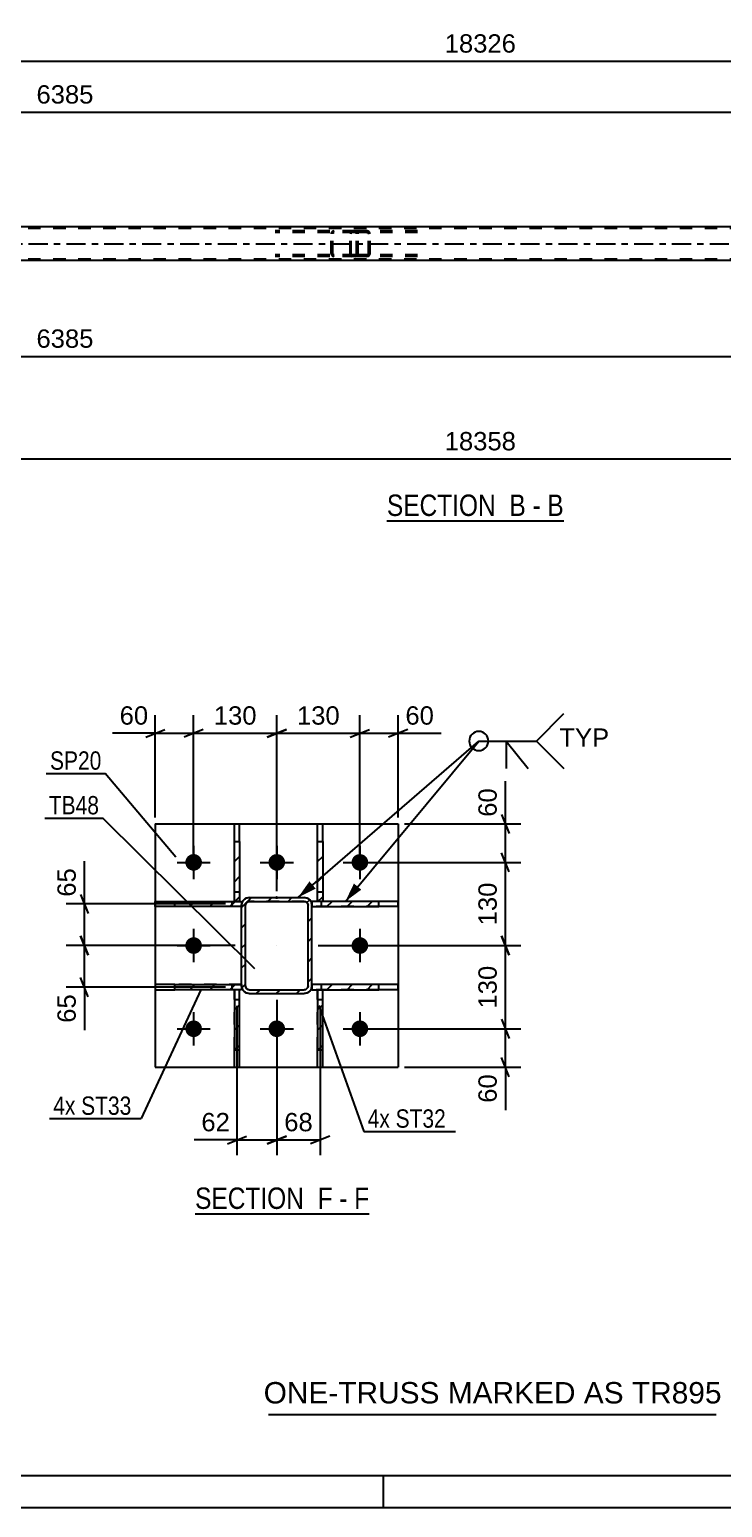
# Model space of a CAD drawing. Header units: millimetres. Extents: x 0 to 3377, y 0 to 1913.
# Drawn here: x 365.6 to 474, y 0 to 230.9 of the extents above; entities that cross this region are included whole.
import ezdxf

# ---------------------------------------------------------------- set-up
doc = ezdxf.new("R2010")
doc.units = ezdxf.units.MM
doc.linetypes.add('DXK_LINE_DOT2', pattern=[3.9198, 1.9599, -1.9599])
doc.linetypes.add('DXK_LINE_DOT3', pattern=[5.9187, 2.979, -0.9799, 0.9799, -0.9799])
doc.styles.add('Arial', font='ARIAL.TTF', dxfattribs={"height": 0.2})
doc.styles.add('Arial Narrow', font='ARIALN.TTF', dxfattribs={"height": 0.2})

# ---------------------------------------------------------------- blocks, each defined once
blk = doc.blocks.new('Unknown-203723820-1133')
at = {"color": 5, "linetype": 'Continuous'}
for p, q in [((5, 5), (836, 5)), ((421, 0), (421, 5)), ((0, 0), (841, 0))]:
    blk.add_line(p, q, dxfattribs=at)
blk = doc.blocks.new('Unknown-203723820-12 - 2322')
at = {"color": 6, "linetype": 'Continuous'}
blk.add_line((421.52, 154.18), (449.17, 154.18), dxfattribs=at)
at = {"color": 0, "linetype": 'Continuous'}
blk.add_wipeout([(439.63, 154.93), (439.63, 158.43), (421.52, 158.43), (421.52, 154.93)], dxfattribs=at)
at = {"color": 7, "linetype": 'Continuous', "style": 'Arial Narrow'}
blk.add_text('SECTION ', height=3.34, dxfattribs=at).set_placement((421.52, 154.93))
at = {"color": 0, "linetype": 'Continuous'}
blk.add_wipeout([(443.23, 154.93), (443.23, 158.43), (440.68, 158.43), (440.68, 154.93)], dxfattribs=at)
at = {"color": 7, "linetype": 'Continuous', "style": 'Arial Narrow'}
blk.add_text('B', height=3.34, dxfattribs=at).set_placement((440.68, 154.93))
at = {"color": 0, "linetype": 'Continuous'}
blk.add_wipeout([(445.56, 154.93), (445.56, 158.43), (444.28, 158.43), (444.28, 154.93)], dxfattribs=at)
at = {"color": 7, "linetype": 'Continuous', "style": 'Arial Narrow'}
blk.add_text('-', height=3.34, dxfattribs=at).set_placement((444.28, 154.93))
at = {"color": 0, "linetype": 'Continuous'}
blk.add_wipeout([(449.17, 154.93), (449.17, 158.43), (446.61, 158.43), (446.61, 154.93)], dxfattribs=at)
at = {"color": 7, "linetype": 'Continuous', "style": 'Arial Narrow'}
blk.add_text('B', height=3.34, dxfattribs=at).set_placement((446.61, 154.93))
blk = doc.blocks.new('Unknown-203723820-16 - 5279')
at = {"color": 6, "linetype": 'Continuous'}
blk.add_line((391.52, 45.9), (418.74, 45.9), dxfattribs=at)
at = {"color": 0, "linetype": 'Continuous'}
blk.add_wipeout([(409.63, 46.65), (409.63, 50.15), (391.52, 50.15), (391.52, 46.65)], dxfattribs=at)
at = {"color": 7, "linetype": 'Continuous', "style": 'Arial Narrow'}
blk.add_text('SECTION ', height=3.34, dxfattribs=at).set_placement((391.52, 46.65))
at = {"color": 0, "linetype": 'Continuous'}
blk.add_wipeout([(413.02, 46.65), (413.02, 50.15), (410.68, 50.15), (410.68, 46.65)], dxfattribs=at)
at = {"color": 7, "linetype": 'Continuous', "style": 'Arial Narrow'}
blk.add_text('F', height=3.34, dxfattribs=at).set_placement((410.68, 46.65))
at = {"color": 0, "linetype": 'Continuous'}
blk.add_wipeout([(415.35, 46.65), (415.35, 50.15), (414.07, 50.15), (414.07, 46.65)], dxfattribs=at)
at = {"color": 7, "linetype": 'Continuous', "style": 'Arial Narrow'}
blk.add_text('-', height=3.34, dxfattribs=at).set_placement((414.07, 46.65))
at = {"color": 0, "linetype": 'Continuous'}
blk.add_wipeout([(418.74, 46.65), (418.74, 50.15), (416.4, 50.15), (416.4, 46.65)], dxfattribs=at)
at = {"color": 7, "linetype": 'Continuous', "style": 'Arial Narrow'}
blk.add_text('F', height=3.34, dxfattribs=at).set_placement((416.4, 46.65))
blk = doc.blocks.new('Part-203723820-2350 - 2322')
at = {"color": 7, "linetype": 'DXK_LINE_DOT2'}
for p, q in [((767.18, 199.87), (105.06, 199.87)), ((767.18, 195.07), (105.06, 195.07))]:
    blk.add_line(p, q, dxfattribs=at)
at = {"color": 2, "linetype": 'Continuous'}
for p, q in [((498.07, 200.11), (248.66, 200.11)), ((767.18, 194.83), (105.06, 194.83))]:
    blk.add_line(p, q, dxfattribs=at)
at = {"color": 7, "linetype": 'DXK_LINE_DOT3'}
blk.add_line((105.06, 197.47), (767.18, 197.47), dxfattribs=at)
blk = doc.blocks.new('Part-203723820-2489 - 2322')
at = {"color": 7, "linetype": 'DXK_LINE_DOT2'}
for p, q in [((416.53, 199.47), (404.03, 199.47)), ((416.53, 199.23), (404.03, 199.23)), ((412.82, 199.18), (412.78, 198.99)), ((412.78, 195.95), (412.78, 198.99)), ((413.04, 198.99), (413.06, 199.09)), ((413.04, 195.95), (413.04, 198.99)), ((413.06, 199.09), (413.11, 199.16)), ((413.29, 199.47), (413.1, 199.44)), ((413.11, 199.16), (413.2, 199.22)), ((413.2, 199.22), (413.29, 199.23)), ((416.72, 199.44), (416.53, 199.47)), ((416.53, 199.23), (416.63, 199.22)), ((416.63, 199.22), (416.71, 199.16)), ((416.71, 199.16), (416.77, 199.09)), ((416.77, 199.09), (416.78, 198.99)), ((416.78, 195.95), (416.78, 198.99)), ((417.04, 198.99), (417, 199.18)), ((417.04, 195.95), (417.04, 198.99)), ((416.53, 195.71), (404.03, 195.71)), ((416.53, 195.47), (404.03, 195.47)), ((412.78, 195.95), (412.82, 195.77)), ((413.06, 195.86), (413.04, 195.95)), ((413.11, 195.78), (413.06, 195.86)), ((413.1, 195.51), (413.29, 195.47)), ((413.2, 195.73), (413.11, 195.78)), ((413.29, 195.71), (413.2, 195.73)), ((416.63, 195.73), (416.53, 195.71)), ((416.53, 195.47), (416.72, 195.51)), ((416.71, 195.78), (416.63, 195.73)), ((416.77, 195.86), (416.71, 195.78)), ((416.78, 195.95), (416.77, 195.86)), ((417, 195.77), (417.04, 195.95))]:
    blk.add_line(p, q, dxfattribs=at)
for centre, start, end in [((413.27, 198.97), 110.7583, 155.6801), ((416.55, 198.97), 24.3199, 69.2417), ((413.27, 195.98), 204.3199, 249.2417), ((416.55, 195.98), 290.7583, 335.6801)]:
    blk.add_arc(centre, 0.496, start, end, dxfattribs=at)
blk = doc.blocks.new('Part-203723820-2492 - 2322')
at = {"color": 7, "linetype": 'DXK_LINE_DOT2'}
for p, q in [((415.8, 199.18), (415.78, 198.99)), ((415.78, 195.95), (415.78, 198.99)), ((415.86, 199.33), (415.8, 199.18)), ((415.94, 199.44), (415.86, 199.33)), ((415.91, 198.99), (415.92, 199.09)), ((415.91, 195.95), (415.91, 198.99)), ((415.92, 199.09), (415.95, 199.16)), ((416.05, 199.47), (415.94, 199.44)), ((415.95, 199.16), (416, 199.22)), ((416, 199.22), (416.05, 199.23)), ((426.32, 199.47), (416.05, 199.47)), ((426.32, 199.23), (416.05, 199.23)), ((417.04, 199.23), (417.04, 199.47)), ((418.58, 199.44), (418.38, 199.47)), ((418.38, 199.23), (418.48, 199.22)), ((418.48, 199.22), (418.56, 199.16)), ((418.56, 199.16), (418.61, 199.09)), ((418.61, 199.09), (418.63, 198.99)), ((418.63, 195.95), (418.63, 198.99)), ((418.89, 198.99), (418.85, 199.18)), ((418.89, 195.95), (418.89, 198.99)), ((415.78, 195.95), (415.8, 195.77)), ((415.8, 195.77), (415.86, 195.62)), ((415.86, 195.62), (415.94, 195.51)), ((415.92, 195.86), (415.91, 195.95)), ((415.95, 195.78), (415.92, 195.86)), ((415.94, 195.51), (416.05, 195.47)), ((416, 195.73), (415.95, 195.78)), ((416.05, 195.71), (416, 195.73)), ((426.32, 195.71), (416.05, 195.71)), ((426.32, 195.47), (416.05, 195.47)), ((417.04, 195.47), (417.04, 195.71)), ((418.48, 195.73), (418.38, 195.71)), ((418.38, 195.47), (418.58, 195.51)), ((418.56, 195.78), (418.48, 195.73)), ((418.61, 195.86), (418.56, 195.78)), ((418.63, 195.95), (418.61, 195.86)), ((418.85, 195.77), (418.89, 195.95))]:
    blk.add_line(p, q, dxfattribs=at)
for centre, start, end in [((418.4, 198.98), 23.8494, 68.8059), ((418.4, 195.97), 291.1941, 336.1506)]:
    blk.add_arc(centre, 0.492, start, end, dxfattribs=at)
blk = doc.blocks.new('Part-203723820-5511 - 5279')
at = {"linetype": 'Continuous'}
h = blk.add_hatch(dxfattribs=at)
h.set_pattern_fill('', scale=0.7, style=0, pattern_type=0)
h.set_pattern_definition([(45, (410.6728, 104.0694), (-1.57154, 1.57154), [])])
h.paths.add_polyline_path([(411.47, 104.07), (410.67, 104.07), (410.67, 94.69), (411.47, 94.69)])
at = {"color": 2, "linetype": 'Continuous'}
for p, q in [((410.67, 106.8), (411.47, 106.8)), ((410.67, 104.07), (410.67, 106.8)), ((411.47, 104.07), (411.47, 106.8)), ((410.67, 94.69), (410.67, 104.07)), ((410.67, 104.07), (411.47, 104.07)), ((411.47, 104.07), (411.47, 94.69)), ((411.47, 94.69), (410.67, 94.69))]:
    blk.add_line(p, q, dxfattribs=at)
at = {"color": 7, "linetype": 'DXK_LINE_DOT2'}
for p, q in [((410.67, 94.69), (410.67, 104.07)), ((411.47, 104.07), (411.47, 94.69)), ((410.67, 96.19), (411.47, 96.19)), ((411.47, 94.69), (410.67, 94.69))]:
    blk.add_line(p, q, dxfattribs=at)
blk = doc.blocks.new('Bolt-203723820-5383 - 5279')
at = {"linetype": 'Continuous'}
for points in [[(392.59, 100.8, -1), (389.99, 100.8, -1)], [(405.59, 100.8, -1), (402.99, 100.8, -1)], [(418.59, 100.8, -1), (415.99, 100.8, -1)], [(392.59, 87.8, -1), (389.99, 87.8, -1)], [(418.59, 87.8, -1), (415.99, 87.8, -1)], [(392.59, 74.8, -1), (389.99, 74.8, -1)], [(405.59, 74.8, -1), (402.99, 74.8, -1)], [(418.59, 74.8, -1), (415.99, 74.8, -1)]]:
    blk.add_hatch(color=1, dxfattribs=at).paths.add_polyline_path(points)
at = {"color": 1, "linetype": 'Continuous'}
for p, q in [((391.29, 103.4), (391.29, 98.2)), ((404.29, 103.4), (404.29, 98.2)), ((417.29, 103.4), (417.29, 98.2)), ((388.69, 100.8), (393.89, 100.8)), ((401.69, 100.8), (406.89, 100.8)), ((414.69, 100.8), (419.89, 100.8)), ((391.29, 90.4), (391.29, 85.2)), ((417.29, 90.4), (417.29, 85.2)), ((388.69, 87.8), (393.89, 87.8)), ((414.69, 87.8), (419.89, 87.8)), ((391.29, 77.4), (391.29, 72.2)), ((404.29, 77.4), (404.29, 72.2)), ((417.29, 77.4), (417.29, 72.2)), ((388.69, 74.8), (393.89, 74.8)), ((401.69, 74.8), (406.89, 74.8)), ((414.69, 74.8), (419.89, 74.8))]:
    blk.add_line(p, q, dxfattribs=at)
blk = doc.blocks.new('Part-203723820-5433 - 5279')
at = {"linetype": 'Continuous'}
h = blk.add_hatch(dxfattribs=at)
h.set_pattern_fill('', scale=0.7, style=0, pattern_type=0)
h.set_pattern_definition([(45, (410.6723, 80.8897), (-1.57154, 1.57154), [])])
h.paths.add_polyline_path([(411.47, 80.89), (410.67, 80.89), (410.67, 71.53), (411.47, 71.53)])
at = {"color": 7, "linetype": 'DXK_LINE_DOT2'}
for p, q in [((410.67, 71.53), (410.67, 80.89)), ((411.47, 80.89), (410.67, 80.89)), ((411.47, 71.53), (411.47, 80.89)), ((410.67, 79.39), (411.47, 79.39))]:
    blk.add_line(p, q, dxfattribs=at)
at = {"color": 2, "linetype": 'Continuous'}
for p, q in [((411.47, 80.89), (410.67, 80.89)), ((410.67, 80.89), (410.67, 71.53)), ((411.47, 71.53), (411.47, 80.89)), ((410.67, 68.8), (410.67, 71.53)), ((410.67, 71.53), (411.47, 71.53)), ((411.47, 68.8), (411.47, 71.53)), ((410.67, 68.8), (411.47, 68.8))]:
    blk.add_line(p, q, dxfattribs=at)
blk = doc.blocks.new('Part-203723820-5393 - 5279')
at = {"color": 2, "linetype": 'Continuous'}
for p, q in [((385.29, 106.8), (423.29, 106.8)), ((385.29, 106.8), (385.29, 68.8)), ((423.29, 106.8), (423.29, 68.8)), ((385.29, 68.8), (423.29, 68.8))]:
    blk.add_line(p, q, dxfattribs=at)
blk = doc.blocks.new('Part-203723820-5428 - 5279')
at = {"linetype": 'Continuous'}
h = blk.add_hatch(dxfattribs=at)
h.set_pattern_fill('', scale=0.7, style=0, pattern_type=0)
h.set_pattern_definition([(45, (397.673, 80.8897), (-1.57154, 1.57154), [])])
h.paths.add_polyline_path([(398.47, 80.89), (397.67, 80.89), (397.67, 71.53), (398.47, 71.53)])
at = {"color": 7, "linetype": 'DXK_LINE_DOT2'}
for p, q in [((397.67, 71.53), (397.67, 80.89)), ((398.47, 80.89), (397.67, 80.89)), ((398.47, 71.53), (398.47, 80.89)), ((397.67, 79.39), (398.47, 79.39))]:
    blk.add_line(p, q, dxfattribs=at)
at = {"color": 2, "linetype": 'Continuous'}
for p, q in [((398.47, 80.89), (397.67, 80.89)), ((397.67, 80.89), (397.67, 71.53)), ((398.47, 71.53), (398.47, 80.89)), ((397.67, 68.8), (397.67, 71.53)), ((397.67, 71.53), (398.47, 71.53)), ((398.47, 68.8), (398.47, 71.53)), ((397.67, 68.8), (398.47, 68.8))]:
    blk.add_line(p, q, dxfattribs=at)
blk = doc.blocks.new('Part-203723820-5438 - 5279')
at = {"linetype": 'Continuous'}
h = blk.add_hatch(dxfattribs=at)
h.set_pattern_fill('', scale=0.7, style=0, pattern_type=0)
h.set_pattern_definition([(45, (409.437, 94.946), (-1.57154, 1.57154), [])])
h.paths.add_polyline_path([(409.7, 94.56), (409.44, 94.95), (409.05, 95.21), (408.59, 95.3), (399.99, 95.3), (399.53, 95.21), (399.14, 94.95), (398.88, 94.56), (398.79, 94.1), (398.79, 81.5), (398.88, 81.04), (399.14, 80.65), (399.53, 80.39), (399.99, 80.3), (408.59, 80.3), (409.05, 80.39), (409.44, 80.65), (409.7, 81.04), (409.79, 81.5), (409.79, 94.1)])
h.paths.add_polyline_path([(409.19, 81.5), (409.14, 81.27), (409.01, 81.07), (408.82, 80.94), (408.59, 80.9), (399.99, 80.9), (399.76, 80.94), (399.56, 81.07), (399.43, 81.27), (399.39, 81.5), (399.39, 94.1), (399.43, 94.33), (399.56, 94.52), (399.76, 94.65), (399.99, 94.7), (408.59, 94.7), (408.82, 94.65), (409.01, 94.52), (409.14, 94.33), (409.19, 94.1)])
blk.add_hatch(color=30, dxfattribs=at).paths.add_polyline_path([(404.29, 95.2, -1), (404.29, 95.4, -1)])
at = {"color": 7, "linetype": 'DXK_LINE_DOT2'}
for p, q in [((399.53, 95.21), (399.99, 95.3)), ((399.99, 94.7), (399.76, 94.65)), ((399.99, 95.3), (408.59, 95.3)), ((408.59, 94.7), (399.99, 94.7)), ((408.59, 95.3), (409.05, 95.21)), ((408.82, 94.65), (408.59, 94.7)), ((398.79, 94.1), (398.88, 94.56)), ((398.79, 81.5), (398.79, 94.1)), ((399.43, 94.33), (399.39, 94.1)), ((399.39, 81.5), (399.39, 94.1)), ((399.56, 94.52), (399.43, 94.33)), ((399.76, 94.65), (399.56, 94.52)), ((409.01, 94.52), (408.82, 94.65)), ((409.14, 94.33), (409.01, 94.52)), ((409.19, 94.1), (409.14, 94.33)), ((409.19, 81.5), (409.19, 94.1)), ((409.7, 94.56), (409.79, 94.1)), ((409.79, 81.5), (409.79, 94.1)), ((398.88, 81.04), (398.79, 81.5)), ((399.39, 81.5), (399.43, 81.27)), ((399.43, 81.27), (399.56, 81.07)), ((399.56, 81.07), (399.76, 80.94)), ((399.76, 80.94), (399.99, 80.9)), ((399.99, 80.9), (408.59, 80.9)), ((408.59, 80.9), (408.82, 80.94)), ((408.82, 80.94), (409.01, 81.07)), ((409.01, 81.07), (409.14, 81.27)), ((409.14, 81.27), (409.19, 81.5)), ((409.79, 81.5), (409.7, 81.04)), ((399.99, 80.3), (399.53, 80.39)), ((399.99, 80.3), (408.59, 80.3)), ((409.05, 80.39), (408.59, 80.3))]:
    blk.add_line(p, q, dxfattribs=at)
at = {"color": 2, "linetype": 'Continuous'}
for p, q in [((399.99, 95.3), (399.53, 95.21)), ((399.76, 94.65), (399.99, 94.7)), ((399.99, 95.3), (408.59, 95.3)), ((399.99, 94.7), (408.59, 94.7)), ((409.05, 95.21), (408.59, 95.3)), ((408.59, 94.7), (408.82, 94.65)), ((398.88, 94.56), (398.79, 94.1)), ((398.79, 81.5), (398.79, 94.1)), ((399.39, 94.1), (399.43, 94.33)), ((399.39, 81.5), (399.39, 94.1)), ((399.43, 94.33), (399.56, 94.52)), ((399.56, 94.52), (399.76, 94.65)), ((408.82, 94.65), (409.01, 94.52)), ((409.01, 94.52), (409.14, 94.33)), ((409.14, 94.33), (409.19, 94.1)), ((409.19, 81.5), (409.19, 94.1)), ((409.79, 94.1), (409.7, 94.56)), ((409.79, 81.5), (409.79, 94.1)), ((398.79, 81.5), (398.88, 81.04)), ((399.43, 81.27), (399.39, 81.5)), ((399.56, 81.07), (399.43, 81.27)), ((399.76, 80.94), (399.56, 81.07)), ((399.99, 80.9), (399.76, 80.94)), ((399.99, 80.9), (408.59, 80.9)), ((408.82, 80.94), (408.59, 80.9)), ((409.01, 81.07), (408.82, 80.94)), ((409.14, 81.27), (409.01, 81.07)), ((409.19, 81.5), (409.14, 81.27)), ((409.7, 81.04), (409.79, 81.5)), ((399.53, 80.39), (399.99, 80.3)), ((399.99, 80.3), (408.59, 80.3)), ((408.59, 80.3), (409.05, 80.39))]:
    blk.add_line(p, q, dxfattribs=at)
at = {"color": 30, "linetype": 'DXK_LINE_DOT3'}
blk.add_line((404.29, 95.3), (404.29, 95.3), dxfattribs=at)
at = {"color": 7, "linetype": 'DXK_LINE_DOT3'}
blk.add_line((404.29, 87.8), (404.29, 87.8), dxfattribs=at)
at = {"color": 30, "linetype": 'Continuous'}
blk.add_circle((404.29, 95.3), 0.1, dxfattribs=at)
at = {"color": 7, "linetype": 'DXK_LINE_DOT2'}
for centre, start, end in [((399.99, 94.1), 112.5, 157.5), ((408.59, 94.1), 22.5, 67.5), ((399.99, 81.5), 202.5, 247.5), ((408.59, 81.5), 292.5, 337.5)]:
    blk.add_arc(centre, 1.2, start, end, dxfattribs=at)
at = {"color": 2, "linetype": 'Continuous'}
for centre, start, end in [((399.99, 94.1), 112.5, 157.5), ((408.59, 94.1), 22.5, 67.5), ((399.99, 81.5), 202.5, 247.5), ((408.59, 81.5), 292.5, 337.5)]:
    blk.add_arc(centre, 1.2, start, end, dxfattribs=at)
blk = doc.blocks.new('Part-203723820-5486 - 5279')
at = {"linetype": 'Continuous'}
h = blk.add_hatch(dxfattribs=at)
h.set_pattern_fill('', scale=0.7, style=0, pattern_type=0)
h.set_pattern_definition([(45, (409.7893, 94.7), (-1.57154, 1.57154), [])])
h.paths.add_polyline_path([(420.24, 94.7), (409.79, 94.7), (409.79, 93.9), (420.24, 93.9)])
at = {"color": 7, "linetype": 'DXK_LINE_DOT2'}
for p, q in [((409.79, 93.9), (409.79, 94.7)), ((420.24, 94.7), (409.79, 94.7)), ((411.29, 93.9), (411.29, 94.7)), ((420.24, 93.9), (409.79, 93.9))]:
    blk.add_line(p, q, dxfattribs=at)
at = {"color": 2, "linetype": 'Continuous'}
for p, q in [((420.24, 94.7), (409.79, 94.7)), ((409.79, 94.7), (409.79, 93.9)), ((423.29, 94.7), (420.24, 94.7)), ((420.24, 93.9), (420.24, 94.7)), ((423.29, 93.9), (423.29, 94.7)), ((409.79, 93.9), (420.24, 93.9)), ((423.29, 93.9), (420.24, 93.9))]:
    blk.add_line(p, q, dxfattribs=at)
blk = doc.blocks.new('Part-203723820-5491 - 5279')
at = {"linetype": 'Continuous'}
h = blk.add_hatch(dxfattribs=at)
h.set_pattern_fill('', scale=0.7, style=0, pattern_type=0)
h.set_pattern_definition([(45, (409.7893, 81.7), (-1.57154, 1.57154), [])])
h.paths.add_polyline_path([(420.24, 81.7), (409.79, 81.7), (409.79, 80.9), (420.24, 80.9)])
at = {"color": 7, "linetype": 'DXK_LINE_DOT2'}
for p, q in [((409.79, 80.9), (409.79, 81.7)), ((420.24, 81.7), (409.79, 81.7)), ((420.24, 80.9), (409.79, 80.9)), ((411.29, 80.9), (411.29, 81.7))]:
    blk.add_line(p, q, dxfattribs=at)
at = {"color": 2, "linetype": 'Continuous'}
for p, q in [((420.24, 81.7), (409.79, 81.7)), ((409.79, 81.7), (409.79, 80.9)), ((409.79, 80.9), (420.24, 80.9)), ((423.29, 81.7), (420.24, 81.7)), ((420.24, 80.9), (420.24, 81.7)), ((423.29, 80.9), (420.24, 80.9)), ((423.29, 80.9), (423.29, 81.7))]:
    blk.add_line(p, q, dxfattribs=at)
blk = doc.blocks.new('Part-203723820-5496 - 5279')
at = {"linetype": 'Continuous'}
h = blk.add_hatch(dxfattribs=at)
h.set_pattern_fill('', scale=0.7, style=0, pattern_type=0)
h.set_pattern_definition([(45, (388.3329, 94.7), (-1.57154, 1.57154), [])])
h.paths.add_polyline_path([(398.79, 94.7), (388.33, 94.7), (388.33, 93.9), (398.79, 93.9)])
at = {"color": 2, "linetype": 'Continuous'}
for p, q in [((385.29, 93.9), (385.29, 94.7)), ((385.29, 94.7), (388.33, 94.7)), ((388.33, 94.7), (398.79, 94.7)), ((388.33, 93.9), (388.33, 94.7)), ((398.79, 94.7), (398.79, 93.9)), ((388.33, 93.9), (385.29, 93.9)), ((398.79, 93.9), (388.33, 93.9))]:
    blk.add_line(p, q, dxfattribs=at)
at = {"color": 7, "linetype": 'DXK_LINE_DOT2'}
for p, q in [((388.33, 94.7), (398.79, 94.7)), ((397.29, 93.9), (397.29, 94.7)), ((398.79, 94.7), (398.79, 93.9)), ((398.79, 93.9), (388.33, 93.9))]:
    blk.add_line(p, q, dxfattribs=at)
blk = doc.blocks.new('Part-203723820-5501 - 5279')
at = {"linetype": 'Continuous'}
h = blk.add_hatch(dxfattribs=at)
h.set_pattern_fill('', scale=0.7, style=0, pattern_type=0)
h.set_pattern_definition([(45, (388.3329, 81.7), (-1.57154, 1.57154), [])])
h.paths.add_polyline_path([(398.79, 81.7), (388.33, 81.7), (388.33, 80.9), (398.79, 80.9)])
at = {"color": 2, "linetype": 'Continuous'}
for p, q in [((388.33, 81.7), (385.29, 81.7)), ((385.29, 81.7), (385.29, 80.9)), ((385.29, 80.9), (388.33, 80.9)), ((388.33, 81.7), (398.79, 81.7)), ((388.33, 80.9), (388.33, 81.7)), ((398.79, 80.9), (388.33, 80.9)), ((398.79, 81.7), (398.79, 80.9))]:
    blk.add_line(p, q, dxfattribs=at)
at = {"color": 7, "linetype": 'DXK_LINE_DOT2'}
for p, q in [((398.79, 81.7), (388.33, 81.7)), ((398.79, 80.9), (388.33, 80.9)), ((397.29, 80.9), (397.29, 81.7)), ((398.79, 81.7), (398.79, 80.9))]:
    blk.add_line(p, q, dxfattribs=at)
blk = doc.blocks.new('Part-203723820-5506 - 5279')
at = {"linetype": 'Continuous'}
h = blk.add_hatch(dxfattribs=at)
h.set_pattern_fill('', scale=0.7, style=0, pattern_type=0)
h.set_pattern_definition([(45, (397.6733, 104.0694), (-1.57154, 1.57154), [])])
h.paths.add_polyline_path([(398.47, 104.07), (397.67, 104.07), (397.67, 94.69), (398.47, 94.69)])
at = {"color": 2, "linetype": 'Continuous'}
for p, q in [((397.67, 106.8), (398.47, 106.8)), ((397.67, 104.07), (397.67, 106.8)), ((398.47, 104.07), (398.47, 106.8)), ((397.67, 94.69), (397.67, 104.07)), ((397.67, 104.07), (398.47, 104.07)), ((398.47, 104.07), (398.47, 94.69)), ((398.47, 94.69), (397.67, 94.69))]:
    blk.add_line(p, q, dxfattribs=at)
at = {"color": 7, "linetype": 'DXK_LINE_DOT2'}
for p, q in [((397.67, 94.69), (397.67, 104.07)), ((398.47, 104.07), (398.47, 94.69)), ((397.67, 96.19), (398.47, 96.19)), ((398.47, 94.69), (397.67, 94.69))]:
    blk.add_line(p, q, dxfattribs=at)
blk = doc.blocks.new('StraightDimension-203723820-2772 - 2322')
at = {"color": 7, "linetype": 'Continuous'}
blk.add_line((94.2, 163.83), (778.04, 163.83), dxfattribs=at)
at = {"color": 0}
blk.add_wipeout([(442.28, 164.58), (442.28, 168.78), (429.96, 168.78), (429.96, 164.58)], dxfattribs=at)
at = {"color": 3, "style": 'Arial'}
blk.add_text('18358', height=2.865, dxfattribs=at).set_placement((430.56, 165.18))
blk = doc.blocks.new('StraightDimension-203723820-2783 - 2322')
at = {"color": 7, "linetype": 'Continuous'}
blk.add_line((243.46, 179.86), (498.87, 179.86), dxfattribs=at)
at = {"color": 0}
blk.add_wipeout([(376.21, 180.61), (376.21, 184.81), (366.11, 184.81), (366.11, 180.61)], dxfattribs=at)
at = {"color": 3, "style": 'Arial'}
blk.add_text('6385', height=2.865, dxfattribs=at).set_placement((366.71, 181.21))
blk = doc.blocks.new('StraightDimension-203723820-2829 - 2322')
at = {"color": 7, "linetype": 'Continuous'}
blk.add_line((94.84, 225.98), (777.4, 225.98), dxfattribs=at)
at = {"color": 0}
blk.add_wipeout([(442.28, 226.73), (442.28, 230.93), (429.96, 230.93), (429.96, 226.73)], dxfattribs=at)
at = {"color": 3, "style": 'Arial'}
blk.add_text('18326', height=2.865, dxfattribs=at).set_placement((430.56, 227.33))
blk = doc.blocks.new('StraightDimension-203723820-2881 - 2322')
at = {"color": 7, "linetype": 'Continuous'}
blk.add_line((243.46, 218.02), (498.87, 218.02), dxfattribs=at)
at = {"color": 0}
blk.add_wipeout([(376.21, 218.77), (376.21, 222.97), (366.11, 222.97), (366.11, 218.77)], dxfattribs=at)
at = {"color": 3, "style": 'Arial'}
blk.add_text('6385', height=2.865, dxfattribs=at).set_placement((366.71, 219.37))
blk = doc.blocks.new('StraightDimension-203723820-5575 - 5279')
at = {"color": 7, "linetype": 'Continuous'}
for p, q in [((440.64, 99.3), (439.44, 102.3)), ((418.29, 100.8), (442.44, 100.8)), ((440.04, 87.8), (440.04, 100.8)), ((410.79, 87.8), (442.44, 87.8)), ((439.44, 89.3), (440.64, 86.3))]:
    blk.add_line(p, q, dxfattribs=at)
at = {"color": 0}
blk.add_wipeout([(439.29, 98.23), (435.09, 98.23), (435.09, 90.36), (439.29, 90.36)], dxfattribs=at)
at = {"color": 3, "style": 'Arial'}
blk.add_text('130', height=2.865, rotation=90.0002, dxfattribs=at).set_placement((438.69, 90.96))
blk = doc.blocks.new('StraightDimension-203723820-5619 - 5279')
at = {"color": 7, "linetype": 'Continuous'}
for p, q in [((404.29, 96.3), (404.29, 123.82)), ((417.29, 101.8), (417.29, 123.82)), ((405.79, 121.57), (402.79, 120.37)), ((404.29, 120.97), (417.29, 120.97)), ((415.79, 120.37), (418.79, 121.57))]:
    blk.add_line(p, q, dxfattribs=at)
at = {"color": 0}
blk.add_wipeout([(414.72, 121.72), (414.72, 125.92), (406.85, 125.92), (406.85, 121.72)], dxfattribs=at)
at = {"color": 3, "style": 'Arial'}
blk.add_text('130', height=2.865, dxfattribs=at).set_placement((407.45, 122.32))
blk = doc.blocks.new('StraightDimension-203723820-5555 - 5279')
at = {"color": 7, "linetype": 'Continuous'}
for p, q in [((410.79, 87.8), (442.44, 87.8)), ((440.64, 86.3), (439.44, 89.3)), ((440.04, 74.8), (440.04, 87.8)), ((439.44, 76.3), (440.64, 73.3)), ((418.29, 74.8), (442.44, 74.8))]:
    blk.add_line(p, q, dxfattribs=at)
at = {"color": 0}
blk.add_wipeout([(439.29, 85.23), (435.09, 85.23), (435.09, 77.36), (439.29, 77.36)], dxfattribs=at)
at = {"color": 3, "style": 'Arial'}
blk.add_text('130', height=2.865, rotation=90.0002, dxfattribs=at).set_placement((438.69, 77.96))
blk = doc.blocks.new('StraightDimension-203723820-5565 - 5279')
at = {"color": 7, "linetype": 'Continuous'}
for p, q in [((424.29, 106.8), (442.44, 106.8)), ((439.44, 108.3), (440.64, 105.3)), ((440.04, 100.8), (440.04, 106.8)), ((440.64, 99.3), (439.44, 102.3)), ((418.29, 100.8), (442.44, 100.8))]:
    blk.add_line(p, q, dxfattribs=at)
at = {"color": 0}
blk.add_wipeout([(439.29, 112.97), (435.09, 112.97), (435.09, 107.32), (439.29, 107.32)], dxfattribs=at)
at = {"color": 7, "linetype": 'Continuous'}
blk.add_line((440.04, 106.8), (440.04, 113.49), dxfattribs=at)
blk.add_line((440.04, 106.8), (440.04, 113.49), dxfattribs=at)
at = {"color": 3, "style": 'Arial'}
blk.add_text('60', height=2.865, rotation=90.0002, dxfattribs=at).set_placement((438.69, 107.92))
blk = doc.blocks.new('StraightDimension-203723820-5586 - 5279')
at = {"color": 7, "linetype": 'Continuous'}
for p, q in [((391.29, 101.8), (391.29, 123.82)), ((404.29, 96.3), (404.29, 123.82)), ((392.79, 121.57), (389.79, 120.37)), ((391.29, 120.97), (404.29, 120.97)), ((402.79, 120.37), (405.79, 121.57))]:
    blk.add_line(p, q, dxfattribs=at)
at = {"color": 0}
blk.add_wipeout([(401.72, 121.72), (401.72, 125.92), (393.85, 125.92), (393.85, 121.72)], dxfattribs=at)
at = {"color": 3, "style": 'Arial'}
blk.add_text('130', height=2.865, dxfattribs=at).set_placement((394.45, 122.32))
blk = doc.blocks.new('StraightDimension-203723820-5519 - 5279')
at = {"color": 7, "linetype": 'Continuous'}
for p, q in [((397.79, 87.8), (371.35, 87.8)), ((373.6, 89.3), (374.8, 86.3)), ((374.2, 81.3), (374.2, 87.8)), ((396.29, 81.3), (371.35, 81.3)), ((374.8, 79.8), (373.6, 82.8))]:
    blk.add_line(p, q, dxfattribs=at)
at = {"color": 0}
blk.add_wipeout([(373.45, 80.78), (369.25, 80.78), (369.25, 75.13), (373.45, 75.13)], dxfattribs=at)
at = {"color": 7, "linetype": 'Continuous'}
blk.add_line((374.2, 81.3), (374.2, 74.6), dxfattribs=at)
blk.add_line((374.2, 81.3), (374.2, 74.6), dxfattribs=at)
at = {"color": 3, "style": 'Arial'}
blk.add_text('65', height=2.865, rotation=90.0002, dxfattribs=at).set_placement((372.85, 75.73))
blk = doc.blocks.new('StraightDimension-203723820-5526 - 5279')
at = {"color": 7, "linetype": 'Continuous'}
for p, q in [((373.6, 95.8), (374.8, 92.8)), ((396.29, 94.3), (371.35, 94.3)), ((374.2, 87.8), (374.2, 94.3)), ((397.79, 87.8), (371.35, 87.8)), ((374.8, 86.3), (373.6, 89.3))]:
    blk.add_line(p, q, dxfattribs=at)
at = {"color": 0}
blk.add_wipeout([(373.45, 100.47), (369.25, 100.47), (369.25, 94.83), (373.45, 94.83)], dxfattribs=at)
at = {"color": 7, "linetype": 'Continuous'}
blk.add_line((374.2, 94.3), (374.2, 101), dxfattribs=at)
blk.add_line((374.2, 94.3), (374.2, 101), dxfattribs=at)
at = {"color": 3, "style": 'Arial'}
blk.add_text('65', height=2.865, rotation=90.0002, dxfattribs=at).set_placement((372.85, 95.43))
blk = doc.blocks.new('StraightDimension-203723820-5533 - 5279')
at = {"color": 7, "linetype": 'Continuous'}
for p, q in [((404.29, 79.3), (404.29, 55.03)), ((398.07, 78.39), (398.07, 55.03)), ((396.57, 56.83), (399.57, 58.03)), ((405.79, 58.03), (402.79, 56.83)), ((398.07, 57.43), (404.29, 57.43))]:
    blk.add_line(p, q, dxfattribs=at)
at = {"color": 0}
blk.add_wipeout([(397.55, 58.18), (397.55, 62.38), (391.9, 62.38), (391.9, 58.18)], dxfattribs=at)
at = {"color": 7, "linetype": 'Continuous'}
blk.add_line((398.07, 57.43), (391.38, 57.43), dxfattribs=at)
blk.add_line((398.07, 57.43), (391.38, 57.43), dxfattribs=at)
at = {"color": 3, "style": 'Arial'}
blk.add_text('62', height=2.865, dxfattribs=at).set_placement((392.5, 58.78))
blk = doc.blocks.new('StraightDimension-203723820-5539 - 5279')
at = {"color": 7, "linetype": 'Continuous'}
for p, q in [((404.29, 79.3), (404.29, 55.03)), ((411.07, 78.39), (411.07, 55.03)), ((402.79, 56.83), (405.79, 58.03)), ((412.57, 58.03), (409.57, 56.83)), ((404.29, 57.43), (411.07, 57.43))]:
    blk.add_line(p, q, dxfattribs=at)
at = {"color": 0}
blk.add_wipeout([(410.5, 58.18), (410.5, 62.38), (404.86, 62.38), (404.86, 58.18)], dxfattribs=at)
at = {"color": 3, "style": 'Arial'}
blk.add_text('68', height=2.865, dxfattribs=at).set_placement((405.46, 58.78))
blk = doc.blocks.new('StraightDimension-203723820-5609 - 5279')
at = {"color": 7, "linetype": 'Continuous'}
for p, q in [((417.29, 101.8), (417.29, 123.82)), ((423.29, 107.8), (423.29, 123.82)), ((415.79, 120.37), (418.79, 121.57)), ((417.29, 120.97), (423.29, 120.97)), ((424.79, 121.57), (421.79, 120.37))]:
    blk.add_line(p, q, dxfattribs=at)
at = {"color": 0}
blk.add_wipeout([(429.46, 121.72), (429.46, 125.92), (423.81, 125.92), (423.81, 121.72)], dxfattribs=at)
at = {"color": 7, "linetype": 'Continuous'}
blk.add_line((423.29, 120.97), (429.99, 120.97), dxfattribs=at)
blk.add_line((423.29, 120.97), (429.99, 120.97), dxfattribs=at)
at = {"color": 3, "style": 'Arial'}
blk.add_text('60', height=2.865, dxfattribs=at).set_placement((424.41, 122.32))
blk = doc.blocks.new('StraightDimension-203723820-5545 - 5279')
at = {"color": 7, "linetype": 'Continuous'}
for p, q in [((439.44, 76.3), (440.64, 73.3)), ((418.29, 74.8), (442.44, 74.8)), ((440.04, 68.8), (440.04, 74.8)), ((440.64, 67.3), (439.44, 70.3)), ((424.29, 68.8), (442.44, 68.8))]:
    blk.add_line(p, q, dxfattribs=at)
at = {"color": 0}
blk.add_wipeout([(439.29, 68.27), (435.09, 68.27), (435.09, 62.63), (439.29, 62.63)], dxfattribs=at)
at = {"color": 7, "linetype": 'Continuous'}
blk.add_line((440.04, 68.8), (440.04, 62.1), dxfattribs=at)
blk.add_line((440.04, 68.8), (440.04, 62.1), dxfattribs=at)
at = {"color": 3, "style": 'Arial'}
blk.add_text('60', height=2.865, rotation=90.0002, dxfattribs=at).set_placement((438.69, 63.23))
blk = doc.blocks.new('StraightDimension-203723820-5599 - 5279')
at = {"color": 7, "linetype": 'Continuous'}
for p, q in [((385.29, 107.8), (385.29, 123.82)), ((391.29, 101.8), (391.29, 123.82)), ((383.79, 120.37), (386.79, 121.57)), ((385.29, 120.97), (391.29, 120.97)), ((392.79, 121.57), (389.79, 120.37))]:
    blk.add_line(p, q, dxfattribs=at)
at = {"color": 0}
blk.add_wipeout([(384.76, 121.72), (384.76, 125.92), (379.12, 125.92), (379.12, 121.72)], dxfattribs=at)
at = {"color": 7, "linetype": 'Continuous'}
blk.add_line((385.29, 120.97), (378.59, 120.97), dxfattribs=at)
blk.add_line((385.29, 120.97), (378.59, 120.97), dxfattribs=at)
at = {"color": 3, "style": 'Arial'}
blk.add_text('60', height=2.865, dxfattribs=at).set_placement((379.72, 122.32))
blk = doc.blocks.new('Unknown-203723820-11670')
at = {"color": 7, "linetype": 'Continuous'}
blk.add_line((403, 14.5), (473, 14.5), dxfattribs=at)
at = {"color": 7, "style": 'Arial'}
blk.add_text('ONE-TRUSS MARKED AS TR895', height=3.3428, dxfattribs=at).set_placement((402.24, 16.25))
blk = doc.blocks.new('Mark-203723820-5389 - 5279')
at = {"color": 0}
blk.add_wipeout([(376.87, 115.28), (376.87, 118.28), (368.83, 118.28), (368.83, 115.28)], dxfattribs=at)
blk.add_wipeout([(376.87, 115.28), (376.87, 118.28), (368.83, 118.28), (368.83, 115.28)], dxfattribs=at)
at = {"color": 30, "linetype": 'Continuous'}
for p in [(368.23, 114.68), (388.53, 101.62)]:
    blk.add_line(p, (377.47, 114.68), dxfattribs=at)
at = {"color": 3, "style": 'Arial Narrow'}
blk.add_text('SP20', height=2.863, dxfattribs=at).set_placement((368.83, 115.28))
blk = doc.blocks.new('WeldMark-203723820-5632 - 5279')
at = {"linetype": 'Continuous'}
for points in [[(410.38, 96.69), (407.62, 95.3), (409.4, 97.83)], [(417.51, 96.53), (415.02, 94.7), (416.36, 97.49)]]:
    blk.add_hatch(color=30, dxfattribs=at).paths.add_polyline_path(points)
at = {"color": 30, "linetype": 'Continuous'}
for p, q in [((407.62, 95.3), (435.89, 119.76)), ((415.02, 94.7), (435.89, 119.76)), ((435.89, 119.76), (444.89, 119.76))]:
    blk.add_line(p, q, dxfattribs=at)
at = {"color": 3, "linetype": 'Continuous'}
for q in [(443.6, 115.48), (440.18, 115.48)]:
    blk.add_line((440.18, 119.76), q, dxfattribs=at)
for start, end in [(90, 270), (270, 90)]:
    blk.add_arc((435.89, 119.76), 1.5, start, end, dxfattribs=at)
at = {"color": 0, "linetype": 'Continuous'}
blk.add_wipeout([(456.27, 118.86), (456.27, 121.86), (448.49, 121.86), (448.49, 118.86)], dxfattribs=at)
blk.add_wipeout([(456.27, 118.86), (456.27, 121.86), (448.49, 121.86), (448.49, 118.86)], dxfattribs=at)
at = {"color": 3, "linetype": 'Continuous'}
for q in [(449.18, 124.05), (449.18, 115.48)]:
    blk.add_line((444.89, 119.76), q, dxfattribs=at)
at = {"color": 3, "linetype": 'Continuous', "style": 'Arial'}
blk.add_text('TYP', height=2.865, dxfattribs=at).set_placement((448.49, 118.86))
blk = doc.blocks.new('Mark-203723820-5434 - 5279')
at = {"color": 0}
blk.add_wipeout([(376.5, 108.3), (376.5, 111.3), (368.64, 111.3), (368.64, 108.3)], dxfattribs=at)
blk.add_wipeout([(376.5, 108.3), (376.5, 111.3), (368.64, 111.3), (368.64, 108.3)], dxfattribs=at)
at = {"color": 30, "linetype": 'Continuous'}
for p in [(368.04, 107.7), (400.86, 84.16)]:
    blk.add_line(p, (377.1, 107.7), dxfattribs=at)
at = {"color": 3, "style": 'Arial Narrow'}
blk.add_text('TB48', height=2.863, dxfattribs=at).set_placement((368.64, 108.3))
blk = doc.blocks.new('MarkSet-203723820-5689 - 5279')
at = {"color": 0}
blk.add_wipeout([(421.98, 59.34), (421.98, 62.34), (418.51, 62.34), (418.51, 59.34)], dxfattribs=at)
blk.add_wipeout([(421.98, 59.34), (421.98, 62.34), (418.51, 62.34), (418.51, 59.34)], dxfattribs=at)
at = {"color": 30, "linetype": 'Continuous'}
blk.add_line((410.86, 78.44), (417.91, 58.74), dxfattribs=at)
at = {"color": 0}
blk.add_wipeout([(430.73, 59.34), (430.73, 62.34), (422.88, 62.34), (422.88, 59.34)], dxfattribs=at)
blk.add_wipeout([(430.73, 59.34), (430.73, 62.34), (422.88, 62.34), (422.88, 59.34)], dxfattribs=at)
at = {"color": 30, "linetype": 'Continuous'}
blk.add_line((417.91, 58.74), (432.23, 58.74), dxfattribs=at)
at = {"color": 3, "style": 'Arial Narrow'}
for s, p in [('4x', (418.51, 59.34)), ('ST32', (422.88, 59.34))]:
    blk.add_text(s, height=2.863, dxfattribs=at).set_placement(p)
blk = doc.blocks.new('MarkSet-203723820-5719 - 5279')
at = {"color": 30, "linetype": 'Continuous'}
blk.add_line((392.41, 80.9), (383.06, 60.75), dxfattribs=at)
at = {"color": 0}
blk.add_wipeout([(372.8, 61.35), (372.8, 64.35), (369.33, 64.35), (369.33, 61.35)], dxfattribs=at)
blk.add_wipeout([(372.8, 61.35), (372.8, 64.35), (369.33, 64.35), (369.33, 61.35)], dxfattribs=at)
blk.add_wipeout([(381.56, 61.35), (381.56, 64.35), (373.7, 64.35), (373.7, 61.35)], dxfattribs=at)
blk.add_wipeout([(381.56, 61.35), (381.56, 64.35), (373.7, 64.35), (373.7, 61.35)], dxfattribs=at)
at = {"color": 30, "linetype": 'Continuous'}
blk.add_line((368.73, 60.75), (383.06, 60.75), dxfattribs=at)
at = {"color": 3, "style": 'Arial Narrow'}
for s, p in [('4x', (369.33, 61.35)), ('ST33', (373.7, 61.35))]:
    blk.add_text(s, height=2.863, dxfattribs=at).set_placement(p)

msp = doc.modelspace()

# ---------------------------------------------------------------- block references
for name in ['Unknown-203723820-1133', 'Part-203723820-2350 - 2322', 'Part-203723820-2489 - 2322', 'Part-203723820-2492 - 2322', 'Part-203723820-5393 - 5279', 'Part-203723820-5506 - 5279', 'Part-203723820-5511 - 5279', 'Bolt-203723820-5383 - 5279', 'Part-203723820-5496 - 5279', 'Part-203723820-5438 - 5279', 'Part-203723820-5486 - 5279', 'Part-203723820-5501 - 5279', 'Part-203723820-5428 - 5279', 'Part-203723820-5491 - 5279', 'Part-203723820-5433 - 5279', 'Unknown-203723820-11670']:
    msp.add_blockref(name, (0, 0))

# ---------------------------------------------------------------- next in the draw order: block references
for name in ['StraightDimension-203723820-2829 - 2322', 'StraightDimension-203723820-2772 - 2322', 'Unknown-203723820-12 - 2322', 'StraightDimension-203723820-5575 - 5279', 'StraightDimension-203723820-5519 - 5279', 'Unknown-203723820-16 - 5279']:
    msp.add_blockref(name, (0, 0))

# ---------------------------------------------------------------- next in the draw order: block references
for name in ['StraightDimension-203723820-2881 - 2322', 'StraightDimension-203723820-2783 - 2322', 'StraightDimension-203723820-5619 - 5279', 'StraightDimension-203723820-5555 - 5279', 'StraightDimension-203723820-5533 - 5279']:
    msp.add_blockref(name, (0, 0))

# ---------------------------------------------------------------- next in the draw order: block references
for name in ['StraightDimension-203723820-5586 - 5279', 'StraightDimension-203723820-5565 - 5279', 'MarkSet-203723820-5719 - 5279', 'StraightDimension-203723820-5539 - 5279', 'StraightDimension-203723820-5545 - 5279']:
    msp.add_blockref(name, (0, 0))

# ---------------------------------------------------------------- next in the draw order: block references
for name in ['StraightDimension-203723820-5609 - 5279', 'StraightDimension-203723820-5526 - 5279', 'MarkSet-203723820-5689 - 5279']:
    msp.add_blockref(name, (0, 0))

# ---------------------------------------------------------------- next in the draw order: block references
for name in ['StraightDimension-203723820-5599 - 5279', 'WeldMark-203723820-5632 - 5279']:
    msp.add_blockref(name, (0, 0))

# ---------------------------------------------------------------- next in the draw order: block references
msp.add_blockref('Mark-203723820-5389 - 5279', (0, 0))

# ---------------------------------------------------------------- next in the draw order: block references
msp.add_blockref('Mark-203723820-5434 - 5279', (0, 0))

doc.saveas('drawing.dxf')
